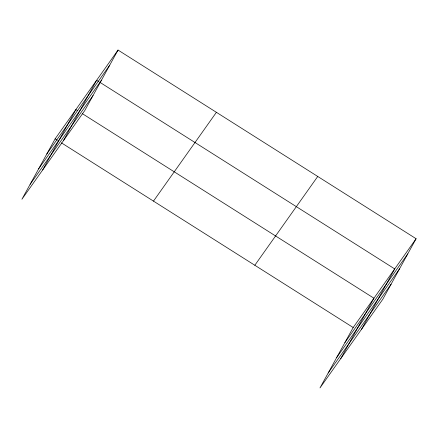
<?xml version="1.0" encoding="UTF-8"?>
<svg xmlns="http://www.w3.org/2000/svg" width="438" height="438" viewBox="0 0 438 438"><rect width="100%" height="100%" fill="white"/><g stroke="black" fill="none" stroke-linecap="round" stroke-linejoin="round"><path stroke-width="0.66" d="M118.036 50.058L55.117 138.862L21.9 199.279L84.819 110.48L118.036 50.058L416.1 238.721L382.883 299.138L319.964 387.942L353.181 327.52L416.1 238.721M42.661 169.977L75.878 109.56L77.592 110.644M63.428 140.669L96.639 80.253L98.928 81.703M340.731 358.634L373.942 298.218L82.169 113.541M361.492 329.332L394.709 268.91L100.072 82.426M46.811 153.962L109.73 65.163M38.593 168.92L101.512 80.116M30.123 184.327L93.042 95.522M153.475 201.119L216.394 112.32M254.817 265.264L317.736 176.459M344.881 342.62L407.8 253.821M336.658 357.578L399.576 268.773M328.188 372.984L391.107 284.18M55.117 138.862L57.4 140.313M61.408 142.843L353.181 327.52"/></g></svg>
